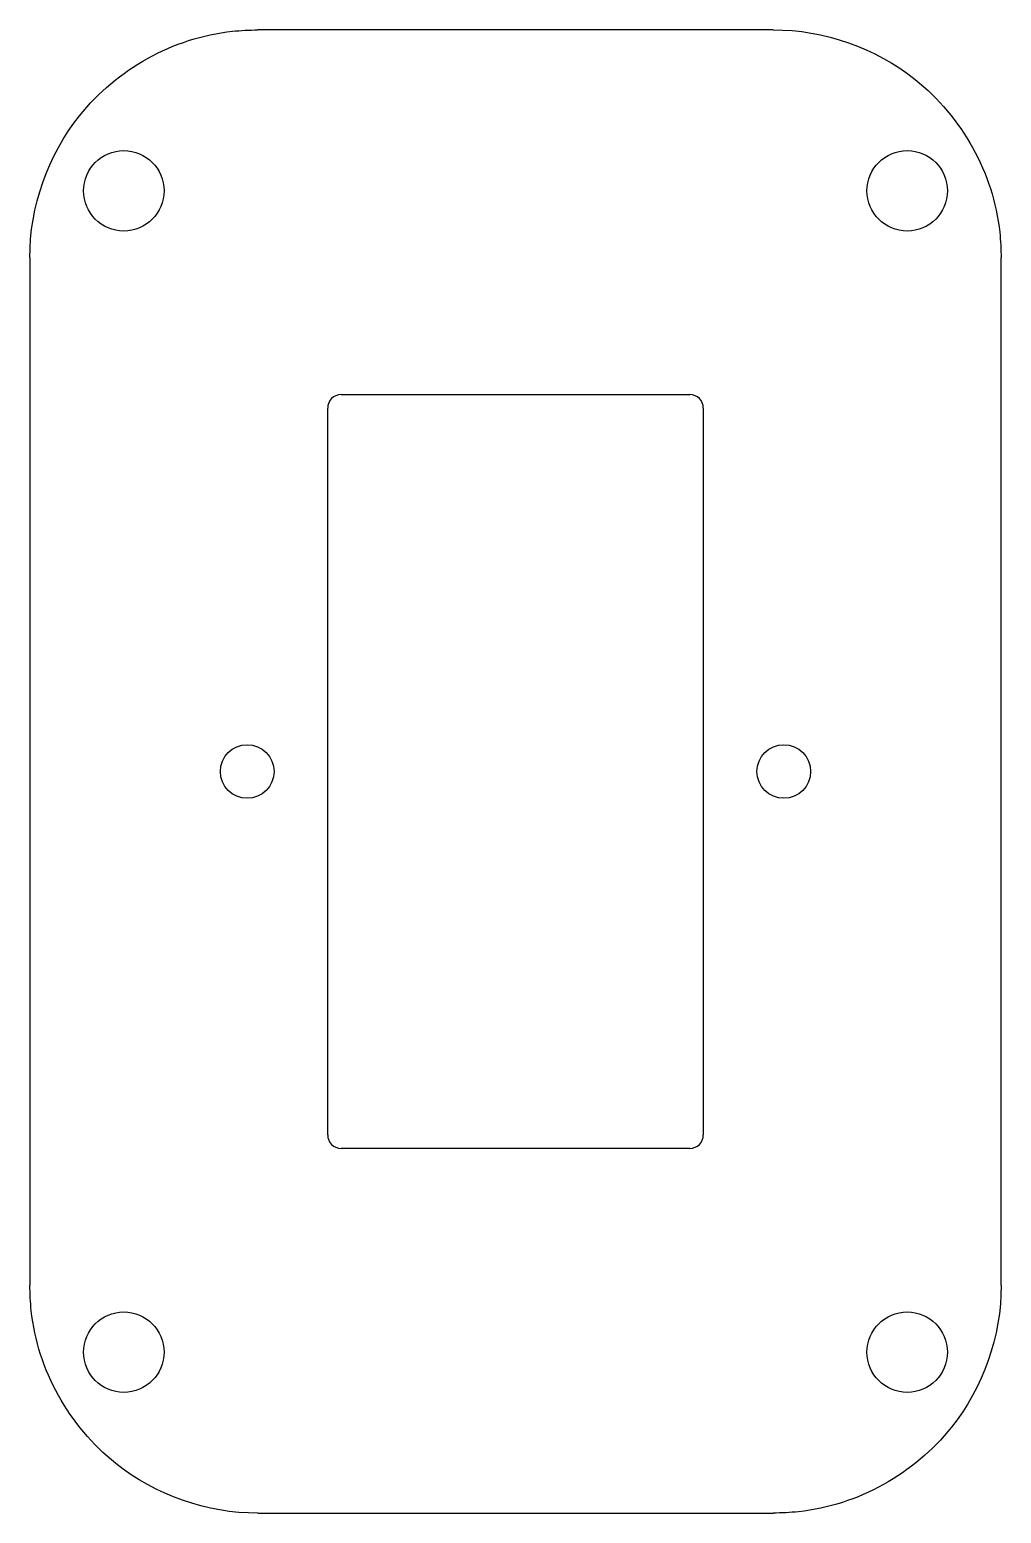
# Model space of a CAD drawing. Header units: millimetres. Extents: x 514 to 586, y 135 to 245.
import ezdxf

# ---------------------------------------------------------------- set-up
doc = ezdxf.new("R2010")
doc.units = ezdxf.units.MM
doc.header["$MEASUREMENT"] = 0
doc.layers.add('MODELSKETCH_VISIBLE', color=7, linetype='CONTINUOUS')

msp = doc.modelspace()

# ---------------------------------------------------------------- linework, layer by layer
at = {"layer": 'MODELSKETCH_VISIBLE'}
for p, q in [((569.386555, 245.218832), (530.986555, 245.218832)), ((513.986555, 228.218832), (513.986555, 151.618832)), ((586.386555, 151.618832), (586.386555, 228.218832)), ((537.186555, 218.018832), (563.186555, 218.018832)), ((536.186555, 162.818832), (536.186555, 217.018832)), ((564.186555, 217.018832), (564.186555, 162.818832)), ((563.186555, 161.818832), (537.186555, 161.818832)), ((530.986555, 134.618832), (569.386555, 134.618832))]:
    msp.add_line(p, q, dxfattribs=at)
for centre, radius in [((520.986555, 233.218832), 3), ((579.386555, 233.218832), 3), ((530.186555, 189.918832), 2), ((570.186555, 189.918832), 2), ((520.986555, 146.618832), 3), ((579.386555, 146.618832), 3)]:
    msp.add_circle(centre, radius, dxfattribs=at)
for centre, start, end in [((537.186555, 217.018832), 90, 180), ((563.186555, 217.018832), 0, 90), ((537.186555, 162.818832), 180, 270), ((563.186555, 162.818832), 270, 0)]:
    msp.add_arc(centre, 1, start, end, dxfattribs=at)
for points, knots in [([(513.986555, 228.218832), (513.972115, 232.030908), (516.883765, 240.286555), (525.245543, 244.977301), (530.355164, 245.208032), (530.986555, 245.218832)], [141.703538, 141.703538, 141.703538, 141.703538, 153.147911, 166.49968, 168.407075, 168.407075, 168.407075, 168.407075]), ([(569.386555, 245.218832), (573.198631, 245.233271), (581.454278, 242.321622), (586.145024, 233.959844), (586.375755, 228.850223), (586.386555, 228.218832)], [206.807075, 206.807075, 206.807075, 206.807075, 218.251448, 231.603217, 233.510613, 233.510613, 233.510613, 233.510613]), ([(530.986555, 134.618832), (527.174479, 134.604392), (518.918831, 137.516042), (514.228086, 145.87782), (513.997355, 150.987441), (513.986555, 151.618832)], [38.4, 38.4, 38.4, 38.4, 49.844373, 63.196142, 65.103538, 65.103538, 65.103538, 65.103538]), ([(586.386555, 151.618832), (586.400994, 147.806756), (583.489345, 139.551108), (575.127567, 134.860363), (570.017946, 134.629632), (569.386555, 134.618832)], [310.110613, 310.110613, 310.110613, 310.110613, 321.554986, 334.906755, 336.81415, 336.81415, 336.81415, 336.81415])]:
    msp.add_open_spline(points, degree=3, knots=knots, dxfattribs=at)

doc.saveas('drawing.dxf')
